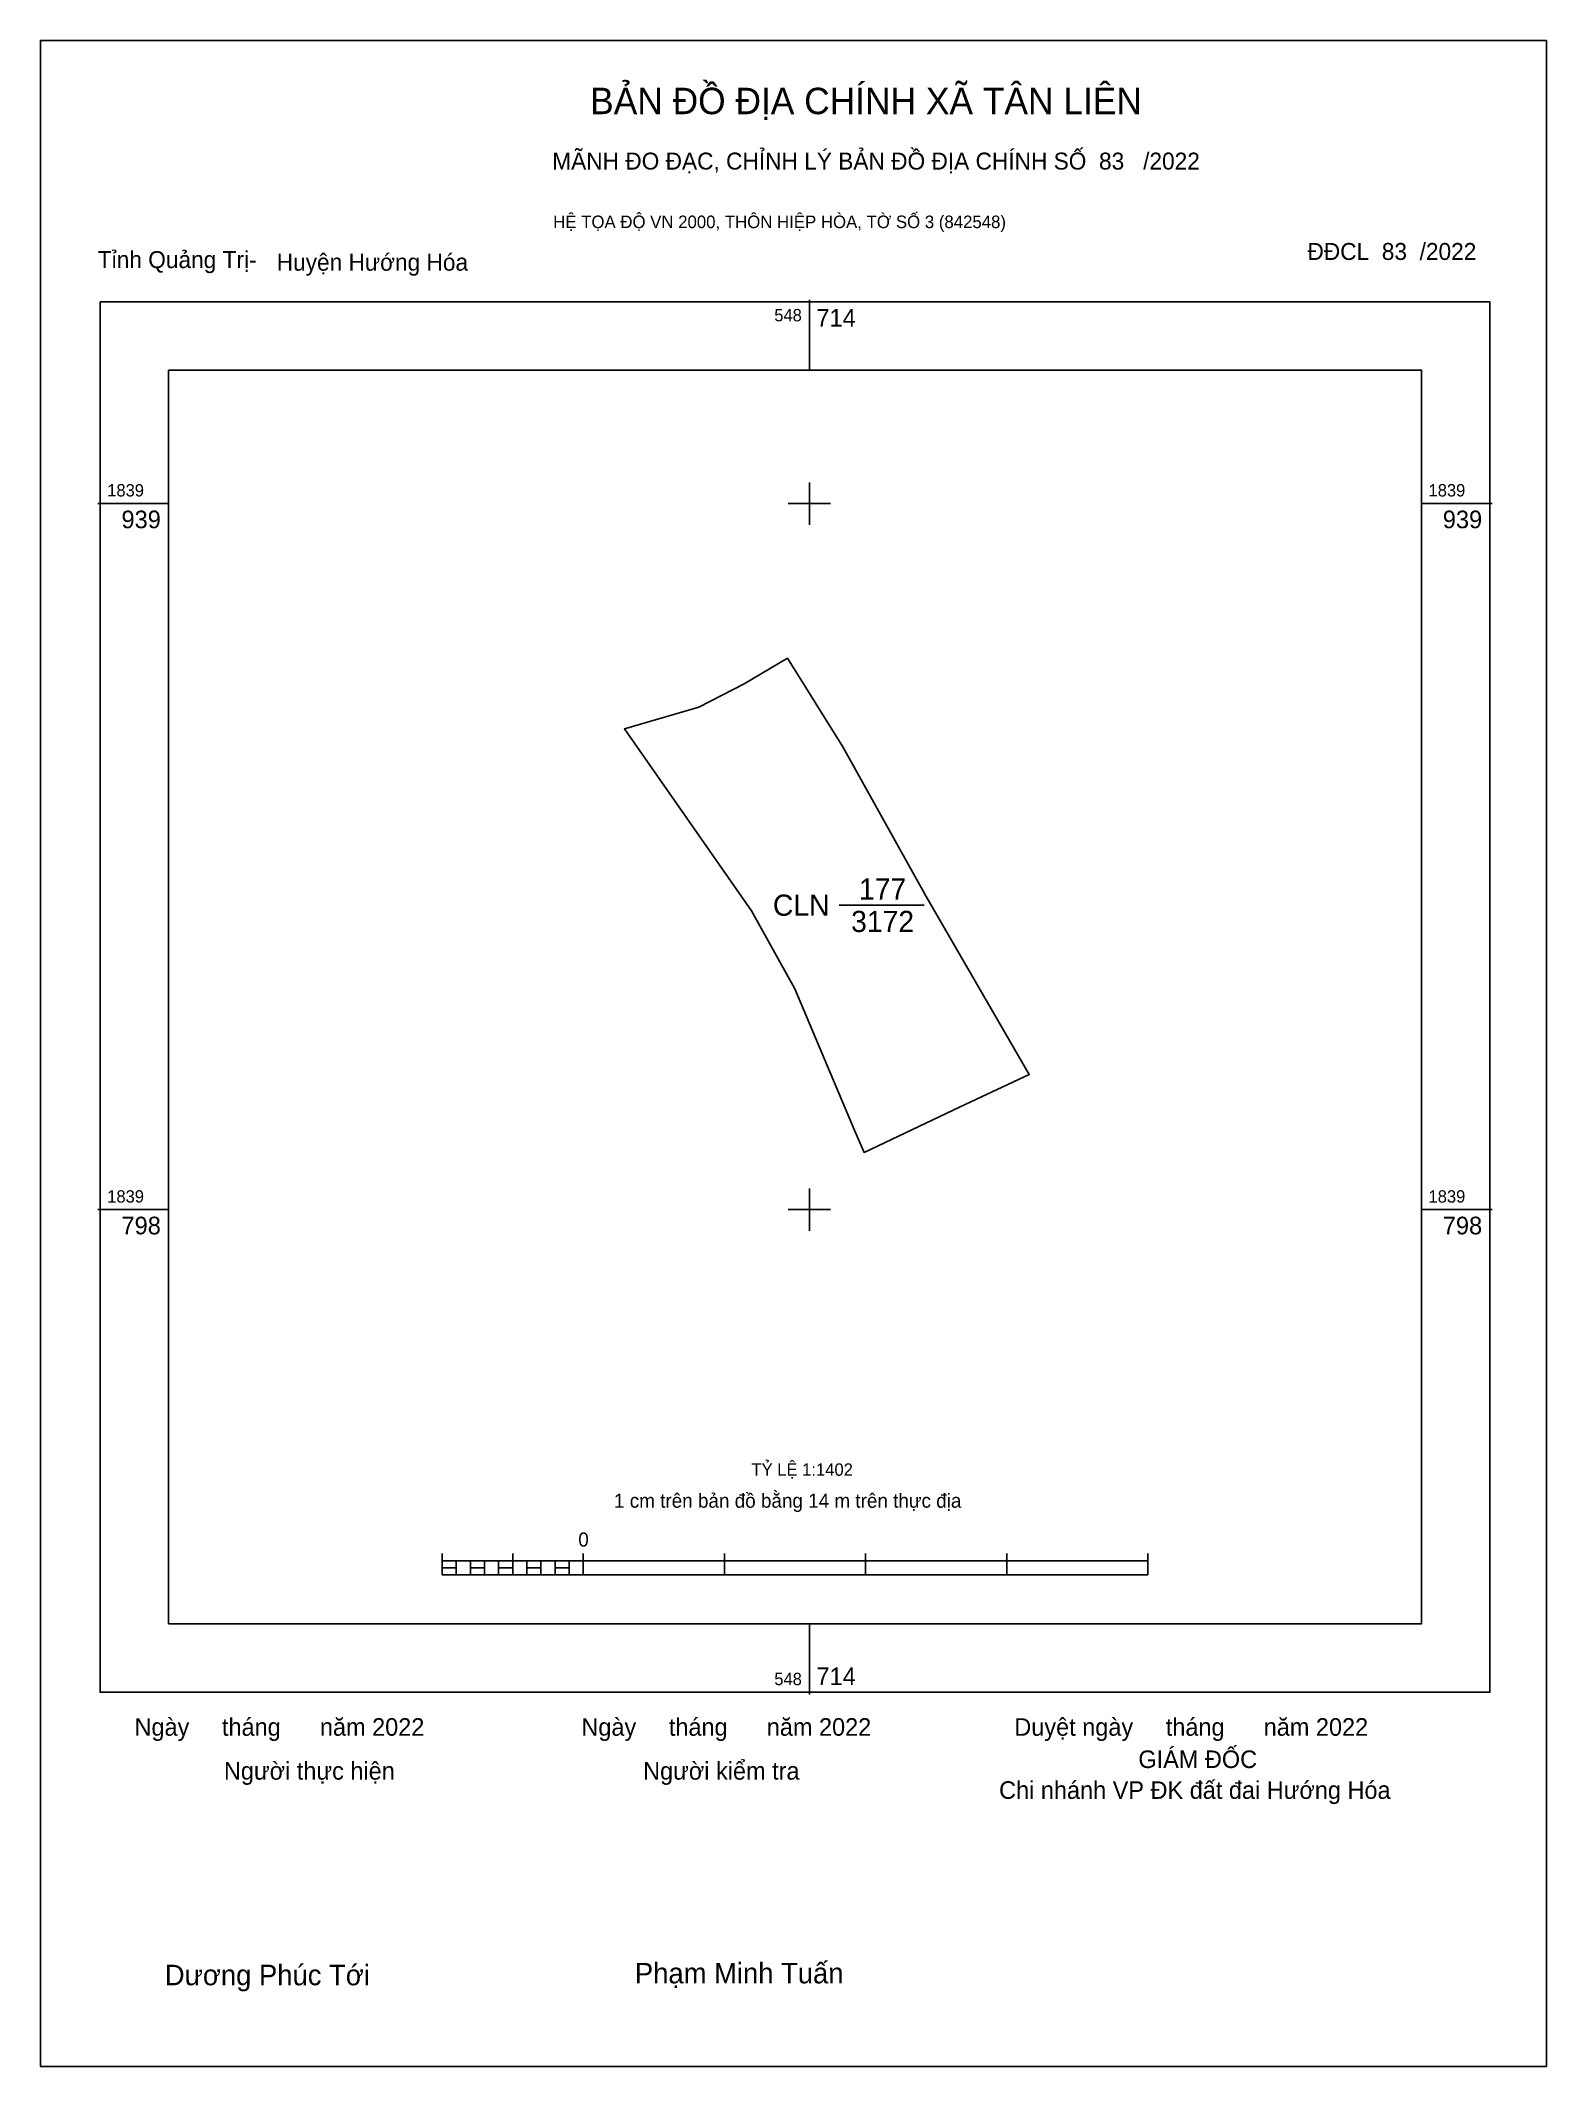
# Model space of a CAD drawing. Extents: x 548562 to 548861, y 1839629 to 1840031.
import ezdxf

# ---------------------------------------------------------------- set-up
doc = ezdxf.new("R2010")
doc.units = 0
for name, color, linetype in [('Level 10', 7, 'Continuous'), ('Level 13', 7, 'Continuous'), ('Level 15', 7, 'Continuous'), ('Level 6', 7, 'Continuous'), ('Level 62', 7, 'Continuous'), ('Level 63', 7, 'Continuous'), ('Level 9', 7, 'Continuous')]:
    doc.layers.add(name, color=color, linetype=linetype)

msp = doc.modelspace()

# ---------------------------------------------------------------- linework, layer by layer
at = {"layer": 'Level 10'}
msp.add_line((548720.33, 1839859.32), (548737.23, 1839859.32), dxfattribs=at)
msp.add_lwpolyline([(548721.03, 1839890.8), (548737.58, 1839861.04), (548758.07, 1839825.72), (548744.34, 1839819.29), (548725.26, 1839810.24), (548723.27, 1839814.77), (548711.53, 1839842.74), (548702.88, 1839858.18), (548677.65, 1839894.33), (548692.45, 1839898.66), (548701.45, 1839903.25), (548710.04, 1839908.4)], close=True, dxfattribs=at)
at = {"layer": 'Level 15'}
msp.add_lwpolyline([(548561.65, 1840031.04), (548860.84, 1840031.04), (548860.84, 1839628.7), (548561.65, 1839628.7)], close=True, dxfattribs=at)
at = {"layer": 'Level 62'}
msp.add_lwpolyline([(548587.09, 1839965.54), (548836.01, 1839965.54), (548836.01, 1839716.62), (548587.09, 1839716.62)], close=True, dxfattribs=at)
at = {"layer": 'Level 63'}
for p, q in [((548714.4, 1839979.56), (548714.4, 1839965.54)), ((548714.4, 1839943.29), (548714.4, 1839934.88)), ((548573.07, 1839939.09), (548587.09, 1839939.09)), ((548710.19, 1839939.09), (548718.61, 1839939.09)), ((548836.01, 1839939.09), (548850.03, 1839939.09)), ((548714.4, 1839803.06), (548714.4, 1839794.65)), ((548573.07, 1839798.86), (548587.09, 1839798.86)), ((548710.19, 1839798.86), (548718.61, 1839798.86)), ((548836.01, 1839798.86), (548850.03, 1839798.86)), ((548641.44, 1839730.55), (548641.44, 1839726.34)), ((548641.44, 1839729.14), (548781.67, 1839729.14)), ((548644.24, 1839729.14), (548644.24, 1839726.34)), ((548647.05, 1839729.14), (548647.05, 1839726.34)), ((548649.85, 1839729.14), (548649.85, 1839726.34)), ((548652.65, 1839729.14), (548652.65, 1839726.34)), ((548655.46, 1839730.55), (548655.46, 1839726.34)), ((548655.46, 1839729.14), (548655.46, 1839726.34)), ((548658.26, 1839729.14), (548658.26, 1839726.34)), ((548661.07, 1839729.14), (548661.07, 1839726.34)), ((548663.87, 1839729.14), (548663.87, 1839726.34)), ((548666.68, 1839729.14), (548666.68, 1839726.34)), ((548669.48, 1839730.55), (548669.48, 1839726.34)), ((548669.48, 1839729.14), (548669.48, 1839726.34)), ((548697.53, 1839730.55), (548697.53, 1839726.34)), ((548725.57, 1839730.55), (548725.57, 1839726.34)), ((548753.62, 1839730.55), (548753.62, 1839726.34)), ((548781.67, 1839730.55), (548781.67, 1839726.34)), ((548641.44, 1839726.34), (548781.67, 1839726.34)), ((548714.4, 1839716.62), (548714.4, 1839702.59))]:
    msp.add_line(p, q, dxfattribs=at)
for points in [[(548573.5, 1839979.12), (548849.6, 1839979.12), (548849.6, 1839703.03), (548573.5, 1839703.03)], [(548641.44, 1839727.74), (548644.24, 1839727.74), (548644.24, 1839726.34), (548641.44, 1839726.34)], [(548641.44, 1839727.74), (548644.24, 1839727.74), (548644.24, 1839726.34), (548641.44, 1839726.34)], [(548647.05, 1839727.74), (548649.85, 1839727.74), (548649.85, 1839726.34), (548647.05, 1839726.34)], [(548652.65, 1839727.74), (548655.46, 1839727.74), (548655.46, 1839726.34), (548652.65, 1839726.34)], [(548658.26, 1839727.74), (548661.07, 1839727.74), (548661.07, 1839726.34), (548658.26, 1839726.34)], [(548663.87, 1839727.74), (548666.68, 1839727.74), (548666.68, 1839726.34), (548663.87, 1839726.34)]]:
    msp.add_lwpolyline(points, close=True, dxfattribs=at)

# ---------------------------------------------------------------- texts
at = {"layer": 'Level 13'}
for s, p in [('177', (548724.26, 1839860.44)), ('CLN', (548707.16, 1839857.22)), ('3172', (548722.69, 1839853.99))]:
    msp.add_text(s, height=4.207, dxfattribs=at).set_placement(p)
at = {"layer": 'Level 6'}
msp.add_text('TỶ LỆ 1:1402', height=2.4651, dxfattribs=at).set_placement((548702.89, 1839746.01))
at = {"layer": 'Level 63'}
for s, height, p in [('BẢN ĐỒ ĐỊA CHÍNH XÃ TÂN LIÊN', 5.2497, (548670.85, 1840016.41)), ('MÃNH ĐO ĐẠC, CHỈNH LÝ BẢN ĐỒ ĐỊA CHÍNH SỐ  83   /2022', 3.3686, (548663.32, 1840005.41)), ('HỆ TỌA ĐỘ VN 2000, THÔN HIỆP HÒA, TỜ SỐ 3 (842548)', 2.4936, (548663.51, 1839993.78)), ('548', 2.454, (548707.43, 1839975.27)), ('714', 3.506, (548715.8, 1839974.22)), ('1839', 2.454, (548574.91, 1839940.49)), ('1839', 2.454, (548837.41, 1839940.49)), ('939', 3.506, (548577.74, 1839934.18)), ('939', 3.506, (548840.24, 1839934.18)), ('1839', 2.454, (548574.91, 1839800.26)), ('1839', 2.454, (548837.41, 1839800.26)), ('798', 3.506, (548577.74, 1839793.95)), ('798', 3.506, (548840.24, 1839793.95)), ('1 cm trên bản đồ bằng 14 m trên thực địa', 2.8046, (548675.59, 1839739.66)), ('0', 2.8, (548668.49, 1839731.95)), ('548', 2.454, (548707.43, 1839704.43)), ('714', 3.506, (548715.8, 1839704.43)), ('Ngày     tháng      năm 2022', 3.4893, (548580.33, 1839694.38)), ('Ngày     tháng      năm 2022', 3.4893, (548669.11, 1839694.38)), ('Duyệt ngày     tháng      năm 2022', 3.4893, (548755.12, 1839694.38)), ('GIÁM ĐỐC', 3.489, (548779.76, 1839687.97)), ('Người thực hiện', 3.4893, (548598.09, 1839685.66)), ('Người kiểm tra', 3.4893, (548681.37, 1839685.66)), ('Chi nhánh VP ĐK đất đai Hướng Hóa', 3.4893, (548752.09, 1839681.85)), ('Dương Phúc Tới', 4.07, (548586.35, 1839644.83)), ('Phạm Minh Tuấn', 4.07, (548679.74, 1839645.2))]:
    msp.add_text(s, height=height, dxfattribs=at).set_placement(p)
at = {"layer": 'Level 9'}
for s, p in [('Tỉnh Quảng Trị-', (548573.04, 1839985.84)), ('Huyện Hướng Hóa', (548608.58, 1839985.33)), ('ĐĐCL  83  /2022', (548813.35, 1839987.46))]:
    msp.add_text(s, height=3.3686, dxfattribs=at).set_placement(p)

doc.saveas('drawing.dxf')
